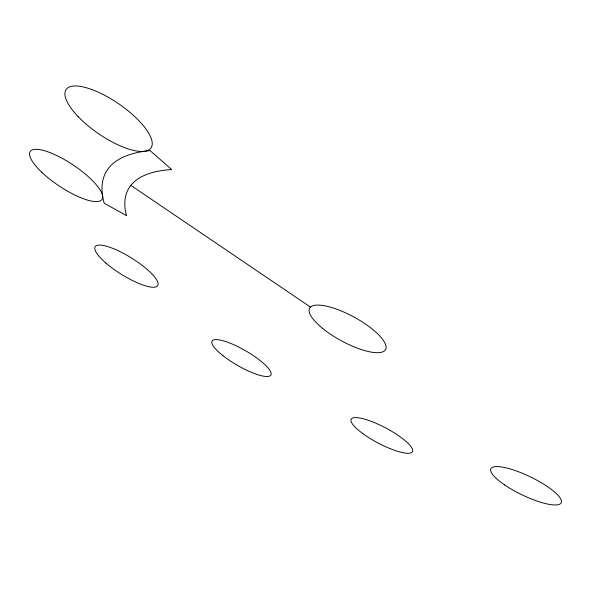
<?xml version="1.0" encoding="UTF-8"?>
<svg xmlns="http://www.w3.org/2000/svg" width="591" height="591" viewBox="0 0 591 591"><rect width="100%" height="100%" fill="white"/><g stroke="black" fill="none" stroke-linecap="round" stroke-linejoin="round"><path stroke-width="0.89" d="M130.855 185.367L310.482 307.091M126.459 215.582L104.208 203.252A292.552 93.563 28.6 0 1 150.166 150.631L171.649 169.573A263.763 83.907 28.6 0 0 126.459 215.582M322.45 328.271A43.232 13.438 28.6 0 0 385.391 349.85A43.232 13.438 28.6 0 0 334.905 308.561A43.232 13.438 28.6 0 0 322.45 328.271M504.633 484.945A39.072 9.907 25.8 0 0 561.184 502.852A39.072 9.907 25.8 0 0 512.264 469.579A39.072 9.907 25.8 0 0 504.633 484.945M362.785 433.595A34.677 8.451 27.9 0 0 412.407 451.797A34.677 8.451 27.9 0 0 370.262 420.999A34.677 8.451 27.9 0 0 362.785 433.595M222.91 355.627A33.96 8.355 30 0 0 270.87 375.063A33.96 8.355 30 0 0 230.689 343.408A33.96 8.355 30 0 0 222.91 355.627M105.841 263.002A36.819 9.596 31.9 0 0 157.561 285.837A36.819 9.596 31.9 0 0 115.91 249.69A36.819 9.596 31.9 0 0 105.841 263.002M41.865 172.343A43.15 12.618 33.7 0 0 101.933 199.499A43.15 12.618 33.7 0 0 54.527 154.517A43.15 12.618 33.7 0 0 41.865 172.343M78.071 116.545A51.528 18.033 34.5 0 0 150.904 148.097A51.528 18.033 34.5 0 0 96.761 91.502A51.528 18.033 34.5 0 0 78.071 116.545"/></g></svg>
